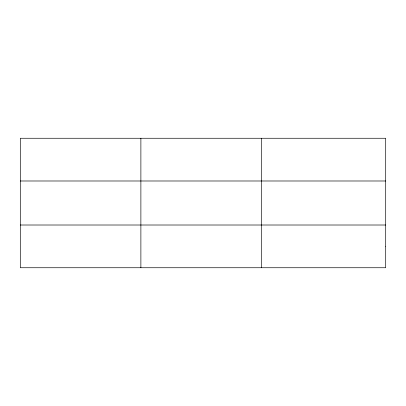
<?xml version="1.0" encoding="UTF-8"?>
<svg xmlns="http://www.w3.org/2000/svg" width="406" height="406" viewBox="0 0 406 406"><rect width="100%" height="100%" fill="white"/><g stroke="black" fill="none" stroke-linecap="round" stroke-linejoin="round"><path stroke-width="0.61" d="M140.882 267.737L140.882 138.263M261.464 267.737L261.464 138.263M20.3 180.99L385.7 180.99M20.3 225.01L385.7 225.01M385.7 246.376L385.7 267.737L20.3 267.737L20.3 138.263L385.7 138.263L385.7 246.376"/></g></svg>
